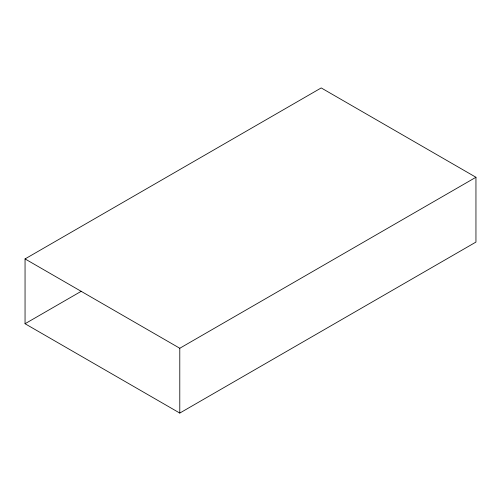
<?xml version="1.0" encoding="UTF-8"?>
<svg xmlns="http://www.w3.org/2000/svg" width="501" height="501" viewBox="0 0 501 501"><rect width="100%" height="100%" fill="white"/><g stroke="black" fill="none" stroke-linecap="round" stroke-linejoin="round"><path stroke-width="0.75" d="M25.05 258.923L321.216 87.932L475.95 177.266L475.95 242.077L179.784 413.068L25.05 323.734L25.05 258.923L179.784 348.258L475.95 177.266M25.05 323.734L81.3 291.256M179.784 348.258L179.784 413.068"/></g></svg>
